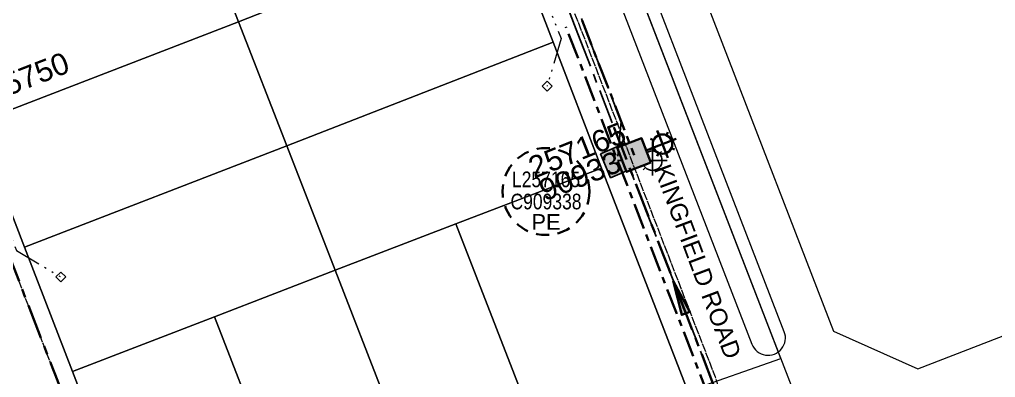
# Model space of a CAD drawing. Header units: metres. Extents: x 0 to 311505, y 0 to 6270811.
# Drawn here: x 310611.2 to 310723.4, y 6270334.6 to 6270375.8 of the extents above; entities that cross this region are included whole.
import ezdxf
from ezdxf import colors
from ezdxf.entities.mleader import LeaderData, LeaderLine
from ezdxf.enums import TextEntityAlignment as Align
from ezdxf.math import Vec2, Vec3

# ---------------------------------------------------------------- set-up
doc = ezdxf.new("R2010")
doc.units = ezdxf.units.M
for name, pattern in [('Cable Exist OH', [1, 1, 0]), ('Cable Exist UG', [7, 4, -1, 1, -1]), ('Dash', [5, 3, -2]), ('PHANTOMX2', [6.6, 3, -0.75, 0.2, -0.75, 0.2, -0.75, 0.2, -0.75])]:
    doc.linetypes.add(name, pattern=pattern)
doc.layers.get('0').update_dxf_attribs({"color": 6})
for name, color, linetype, lineweight in [('_User_HV_Exist', 1, 'Continuous', 35), ('_User_LV_Exist', 5, 'Continuous', 35), ('Cadastre Land Parcels_SP_EXT', 118, 'Continuous', 15), ('Cadastre Road Names_SP_HV_LV_SL_EXT', 211, 'Continuous', 15), ('Cadastre Roads_SP_EXT', 218, 'Continuous', 15), ('Mains_HV_EXT', 13, 'Continuous', 25), ('Mains_LV_SL_EXT', 135, 'Continuous', 25), ('Services_SP_EXT', 42, 'PHANTOMX2', 20)]:
    doc.layers.add(name, color=color, linetype=linetype, lineweight=lineweight)
doc.layers.add('Cadastre Roads_SP_NEW', color=214, linetype='Continuous', lineweight=15, transparency=0.65)
for name, color, linetype in [('Equip_SP_SL_EXT', 7, 'Continuous'), ('Notes', 7, 'Continuous'), ('SupportsUG_SP_LV_EXT', 7, 'Continuous'), ('SupportsUG_SP_LV_SL_EXT', 7, 'Continuous')]:
    doc.layers.add(name, color=color, linetype=linetype)
doc.styles.add('COLUMN_LABEL', font='arial.ttf', dxfattribs={"height": 2})
doc.styles.add('iecARIAL', font='arial.ttf', dxfattribs={"height": 2})
doc.styles.add('POLE_LABEL', font='arial.ttf', dxfattribs={"height": 2})
doc.styles.add('SL_LABEL', font='arial.ttf', dxfattribs={"height": 2})
doc.styles.get("Standard").update_dxf_attribs({"font": 'arial.ttf'})

# ---------------------------------------------------------------- blocks, each defined once
blk = doc.blocks.new('COLUMN_EXT')
blk.add_hatch(color=256).paths.add_polyline_path([(1.5, -1.5), (1.5, 1.5), (-1.5, 1.5), (-1.5, -1.5)])
blk.add_lwpolyline([(1.5, 1.5), (-1.5, 1.5), (-1.5, -1.5), (1.5, -1.5)], close=True)
at = {"flags": 1}
blk.add_attdef('Z', (-1.81, 2.35), '', height=0.2, rotation=180, dxfattribs=at)
at = {"flags": 9}
for tag, p in [('STREETNAME', (-1.81, 1.6)), ('LOCATION', (-1.81, 1.4)), ('SUBURB', (-1.81, 1.8)), ('LEGEND', (-1.81, 1.2)), ('NOTES', (-1.81, 2)), ('COLUMN_TYPE', (-1.81, 0.4)), ('OWNED_BY', (-1.81, 0.6)), ('USAGE', (-1.81, 1)), ('STATE', (-1.81, 0.8))]:
    blk.add_attdef(tag, text='', height=0.2, rotation=180, dxfattribs=at).set_placement(p, align=Align.MIDDLE_LEFT)
for tag, style, p in [('STRUCTURE_PLANT_NUMBER', 'POLE_LABEL', (-1.81, -0.03)), ('STREET_CODE', 'COLUMN_LABEL', (-1.81, 0.2))]:
    blk.add_attdef(tag, text='', height=0.2, rotation=180, dxfattribs=dict(at, style=style)).set_placement(p, align=Align.MIDDLE_LEFT)
at = {"style": 'COLUMN_LABEL', "width": 0.9, "flags": 8}
blk.add_attdef('ASSET_NUM', text='', height=2, rotation=270, dxfattribs=at).set_placement((2, -4), align=Align.MIDDLE_LEFT)
blk = doc.blocks.new('PILLAR_EXT')
blk.add_hatch(color=256).paths.add_polyline_path([(-2.5, 1), (-2.5, -1), (2.5, -1), (2.5, 1)])
for p, q in [((-2.5, 0), (2.5, 0)), ((0, 1), (0, -1))]:
    blk.add_line(p, q)
at = {"ltscale": 10}
blk.add_line((2.5, 0), (-2.5, 0), dxfattribs=at)
blk.add_lwpolyline([(-2.5, -1), (-1.25, -1), (1.25, -1), (2.5, -1), (2.5, 1), (-2.5, 1)], close=True)
at = {"width": 0.9, "flags": 8}
blk.add_attdef('ASSET_NUM', text='', height=2, rotation=90, dxfattribs=at).set_placement((-2, 4), align=Align.MIDDLE_LEFT)
for tag, p, flags in [('OWNED_BY', (0, -0.2), 9), ('STATE', (0, -0.4), 9), ('SUPPORT_TYPE', (0, -0.6), 9), ('USAGE', (0, -0.8), 9), ('LEGEND', (0, -1), 9), ('LOCATION', (0, -1.2), 9), ('STREETNAME', (0, -1.8), 9), ('SUBURB', (0, -2), 1), ('NOTES', (0, -1.4), 9), ('PARENT', (0, -1.6), 9)]:
    blk.add_attdef(tag, p, '', height=0.2, dxfattribs=dict(flags=flags))
blk = doc.blocks.new('SL_LANTERN_EXT')
at = {"flags": 9}
for tag, p in [('LRATECODE', (-7.4, 0)), ('LOUTREACHVOCAB', (-7.2, 0)), ('LOUTREACH', (-7, 0)), ('LANTNUMBER', (-6.6, 0)), ('LNEW', (-6.4, 0)), ('LMASTVOCAB', (-6.2, 0)), ('LMAST', (-6, 0)), ('LLAMPVOCAB', (-5.8, 0)), ('LLAMP', (-5.6, 0)), ('LEXIST', (-5.4, 0)), ('LCHARGE3PERCENT', (-5.2, 0)), ('LCHARGE3', (-5, 0)), ('LCHARGE2PERCENT', (-4.8, 0)), ('LCHARGE2', (-4.6, 0)), ('LCHARGE1PERCENT', (-4.4, 0)), ('LCHARGE1', (-4.2, 0)), ('LCATEGORY', (-4, 0)), ('LBRACKETVOCAB', (-3.8, 0)), ('LBRACKET', (-3.6, 0)), ('LKINGHEIGHT', (-3.4, 0)), ('CREPLACE', (-3.2, 0)), ('CREMOVE', (-3, 0)), ('CNUMBER', (-2.8, 0)), ('CNEW', (-2.6, 0)), ('CEXIST', (-2.4, 0)), ('USAGE', (-2.2, 0)), ('STATE', (-2, 0)), ('OWNED_BY', (-1.8, 0)), ('ORIENTATION', (-1.6, 0)), ('OPERATING_VOLTAGE', (-1.4, 0)), ('NO_PHASES', (-1.2, 0)), ('LANTERN_TYPE', (-1, 0)), ('LANTERN_PURPOSE', (-0.8, 0)), ('CONTROL_TYPE', (-0.6, 0)), ('CONSTRUCTED_VOLTAGE', (-0.4, 0))]:
    blk.add_attdef(tag, text='', height=0.001, rotation=270, dxfattribs=at).set_placement(p, align=Align.MIDDLE_LEFT)
at = {"style": 'SL_LABEL', "flags": 9}
blk.add_attdef('STREET_CODE', text='', height=0.001, rotation=270, dxfattribs=at).set_placement((0, 0), align=Align.MIDDLE_LEFT)
at = {"flags": 1}
blk.add_attdef('Z', (0, 0), '', height=0.001, rotation=270, dxfattribs=at)
at = {"width": 0.9}
blk.add_attdef('LNUMBER', text='', height=1, dxfattribs=at).set_placement((7, -1), align=Align.MIDDLE_LEFT)
at = {"flags": 9}
for tag, p in [('LREMOVE', (0, -7.6)), ('LREPLACE', (0, -7.8)), ('LTYPE', (0, -8)), ('LTYPEVOCAB', (0, -8.2)), ('LEGEND', (0, -8.4)), ('SUBURB', (0, -8.6)), ('STREETNAME', (0, -8.8)), ('LOCATION', (0, -9)), ('NOTES', (0, -9.2)), ('MAINTAINED_BY', (0, -9.86))]:
    blk.add_attdef(tag, text='', height=0.001, dxfattribs=at).set_placement(p, align=Align.MIDDLE_LEFT)
blk.add_attdef('OPERATED_BY', (0, -9.61), '', height=0.001, dxfattribs=at)
at = {"transparency": 33554687}
blk.add_wipeout([(5.69, 0), (5.06, -1.06), (4, -1.69), (2.94, -1.06), (2.31, 0), (2.94, 1.06), (4, 1.69), (5.06, 1.06)], dxfattribs=at)
for p, q in [((4, 1.69), (4, 0)), ((0, 0), (4, 0)), ((2.94, 1.06), (3.2, 0.8)), ((5.06, 1.06), (4.8, 0.8)), ((2.94, -1.06), (3.2, -0.8)), ((4, 0), (5.69, 0)), ((4, 0), (4, -1.69)), ((5.06, -1.06), (4.8, -0.8))]:
    blk.add_line(p, q)
blk.add_circle((4, 0), 1.12)
blk = doc.blocks.new('CCP_EXT')
at = {"flags": 9}
for tag, p in [('STATE', (0, -1.8)), ('LEGEND', (0, -1.4)), ('LIFE_SUPPORT', (0, -1.6)), ('NOTES', (0, -2))]:
    blk.add_attdef(tag, text='', height=0.2, dxfattribs=at).set_placement(p, align=Align.MIDDLE_LEFT)
at = {"transparency": 33554687}
blk.add_wipeout([(0, 0.57), (0.57, 0), (0, -0.57), (-0.57, 0)], dxfattribs=at)
blk.add_lwpolyline([(-0.57, 0), (0, 0.57), (0.57, 0), (0, -0.57), (-0.57, 0)])
at = {"flags": 1}
blk.add_attdef('Z', (0, 0), '', height=0.2, dxfattribs=at)
at = {"flags": 9}
for tag, p in [('CCP_TYPE', (0, 0)), ('CONSTRUCTED_VOLTAGE', (0, -0.2)), ('OPERATING_VOLTAGE', (0, -0.6)), ('ORIENTATION', (0, -0.8)), ('OWNED_BY', (0, -1)), ('NO_PHASES', (0, -0.4)), ('USAGE', (0, -1.2))]:
    blk.add_attdef(tag, text='', height=0.2, dxfattribs=at).set_placement(p, align=Align.MIDDLE_LEFT)
blk = doc.blocks.new('*U285')
at = {"linetype": 'Dash', "ltscale": 0.5}
blk.add_circle((0, 0), 5, dxfattribs=at)
at = {"insert": (0, -2.6), "char_height": 1.8, "attachment_point": 2}
blk.add_mtext('PE', dxfattribs=at)
at = {"width": 0.8}
blk.add_attdef('SNUMBER', text='', height=1.8, dxfattribs=at).set_placement((0, 0.5), align=Align.CENTER)
at = {"flags": 1}
blk.add_attdef('Z', (0, 0), '', height=0.2, dxfattribs=at)
at = {"width": 0.8}
blk.add_attdef('CNUMBER', text='', height=1.8, dxfattribs=at).set_placement((0, -0.25), align=Align.TOP_CENTER)
blk = doc.blocks.new('*U415')
for p, q in [((-3.5, 1.12), (-3.5, 1.69)), ((-4.62, 0), (-5.19, 0)), ((-4.56, 1.06), (-4.3, 0.8)), ((-2.44, 1.06), (-2.7, 0.8)), ((-4.56, -1.06), (-4.3, -0.8)), ((-2.44, -1.06), (-2.7, -0.8)), ((-3.5, -1.69), (-3.5, -1.12))]:
    blk.add_line(p, q)
at = {"linetype": 'Continuous', "flags": 128}
blk.add_lwpolyline([(-3.5, 1.5), (-3.5, -1.5)], dxfattribs=at)
blk.add_circle((-3.5, 0), 1.12)
at = {"transparency": 33554687}
blk.add_wipeout([(-1.5, 1.5), (-1.5, -1.5), (1.5, -1.5), (1.5, 1.5)], dxfattribs=at)
at = {"linetype": 'Continuous'}
h = blk.add_hatch(color=256, dxfattribs=at)
h.dxf.hatch_style = 1
h.paths.add_polyline_path([(-1.5, 1.5), (-1.5, -1.5), (1.5, -1.5), (1.5, 1.5)])
blk.add_line((-5, 0), (-2, 0), dxfattribs=at)
blk.add_line((-1.5, 0), (-2.25, 0))
blk.add_lwpolyline([(-1.5, 1.5), (-1.5, -1.5), (1.5, -1.5), (1.5, 1.5)], close=True)
blk = doc.blocks.new('*U432')
h = blk.add_hatch(color=256)
h.dxf.hatch_style = 1
h.paths.add_polyline_path([(-1.44, 3.73), (-0.47, -0.18), (0.47, 0.18)])
blk.add_line((-0.18, 0.47), (-1.44, 3.73))
at = {"flags": 128}
blk.add_lwpolyline([(-1.44, 3.73), (-0.47, -0.18), (0.47, 0.18)], close=True, dxfattribs=at)
blk.add_circle((0, 0), 0.0001)

msp = doc.modelspace()

# ---------------------------------------------------------------- linework, layer by layer
at = {"layer": 'Cadastre Land Parcels_SP_EXT', "linetype": 'Continuous'}
for points in [[(310703.87, 6270323.38), (310942.8, 6270415.67), (310910.99, 6270498.06), (310671.98, 6270405.97), (310703.87, 6270323.38)], [(310666.94, 6270387.6), (310661.25, 6270402.32), (310630.55, 6270390.46), (310636.34, 6270375.55), (310666.94, 6270387.6)], [(310636.34, 6270375.55), (310630.55, 6270390.46), (310600.42, 6270378.85), (310606.19, 6270363.92), (310636.34, 6270375.55)], [(310672.5, 6270373.2), (310666.94, 6270387.6), (310636.34, 6270375.55), (310641.89, 6270361.26), (310672.5, 6270373.2)], [(310641.89, 6270361.26), (310636.34, 6270375.55), (310606.19, 6270363.92), (310611.71, 6270349.62), (310641.89, 6270361.26)], [(310661.32, 6270352.32), (310678.09, 6270358.71), (310672.5, 6270373.2), (310641.89, 6270361.26), (310647.45, 6270346.96), (310661.32, 6270352.32)], [(310633.57, 6270341.6), (310647.45, 6270346.96), (310641.89, 6270361.26), (310611.71, 6270349.62), (310617.24, 6270335.31), (310633.57, 6270341.6)], [(310685.71, 6270327.89), (310688, 6270333.06), (310678.09, 6270358.71), (310661.32, 6270352.32), (310672.75, 6270322.89), (310685.71, 6270327.89)], [(310672.75, 6270322.89), (310661.32, 6270352.32), (310647.45, 6270346.96), (310658.88, 6270317.53), (310672.75, 6270322.89)], [(310658.88, 6270317.53), (310647.45, 6270346.96), (310633.57, 6270341.6), (310645.01, 6270312.17), (310658.88, 6270317.53)], [(310645.01, 6270312.17), (310633.57, 6270341.6), (310617.24, 6270335.31), (310627.18, 6270309.57), (310632.35, 6270307.28), (310645.01, 6270312.17)]]:
    msp.add_lwpolyline(points, close=True, dxfattribs=at)

# ---------------------------------------------------------------- block references
at = {"layer": '_User_HV_Exist'}
msp.add_blockref('*U432', (310687.77, 6270342.01), dxfattribs=at)
at = {"layer": 'SupportsUG_SP_LV_EXT'}
ref = msp.add_blockref('PILLAR_EXT', (310604.31, 6270363.27), dxfattribs=dict(at, rotation=289.0955451402226))
ref.add_attrib('ASSET_NUM', '135750', dxfattribs={"layer": '0', "height": 2.5, "rotation": 21.2225, "style": 'iecARIAL'}).set_placement((310605.81, 6270366.77), align=Align.MIDDLE_LEFT)
at = {"layer": 'SupportsUG_SP_LV_SL_EXT'}
ref = msp.add_blockref('COLUMN_EXT', (310679.92, 6270359.57), dxfattribs=dict(at, rotation=112.7339064215603))
ref.add_attrib('ASSET_NUM', '909338', dxfattribs={"layer": '0', "height": 2.5, "rotation": 21.587, "style": 'COLUMN_LABEL'}).set_placement((310681.92, 6270360.32), align=Align.MIDDLE_RIGHT)

# ---------------------------------------------------------------- next in the draw order: block references
at = {"layer": 'Equip_SP_SL_EXT'}
ref = msp.add_blockref('SL_LANTERN_EXT', (310679.92, 6270359.57), dxfattribs=at)
ref.add_attrib('ASSET_NUM', '257165', dxfattribs={"layer": '0', "height": 2.5, "rotation": 21.587, "style": 'iecARIAL'}).set_placement((310681.42, 6270361.07), align=Align.BOTTOM_RIGHT)
at = {"layer": 'Services_SP_EXT'}
for p in [(310671.81, 6270368.13), (310615.91, 6270346.19)]:
    msp.add_blockref('CCP_EXT', p, dxfattribs=at)

# ---------------------------------------------------------------- next in the draw order: linework, layer by layer
at = {"layer": '_User_LV_Exist', "linetype": 'Cable Exist UG', "ltscale": 0.75, "flags": 128}
msp.add_lwpolyline([(310698.21, 6270279.07), (310699.83, 6270274.87), (310703.56, 6270276.31), (310695.09, 6270298.23), (310691.36, 6270296.79), (310686.5, 6270309.39), (310693.59, 6270312.13), (310693.64, 6270312.14), (310688.75, 6270324.79), (310687.94, 6270326.89), (310687.73, 6270327.43), (310690.19, 6270332.98), (310673.98, 6270374.96)], dxfattribs=at)
at = {"layer": '_User_LV_Exist', "linetype": 'Cable Exist UG', "flags": 128}
msp.add_lwpolyline([(310659.67, 6270315.65), (310645.27, 6270310.08), (310645.27, 6270310.08), (310632.33, 6270305.08), (310625.64, 6270308.05), (310615.51, 6270334.28), (310614.75, 6270336.24), (310614.75, 6270336.24), (310609.88, 6270348.86), (310604.48, 6270362.83)], dxfattribs=at)
at = {"layer": 'Cadastre Roads_SP_EXT', "linetype": 'Continuous'}
for points in [[(310698.69, 6270336.8), (310671.98, 6270405.97), (310643.38, 6270479.99), (310632.82, 6270475.91), (310629.09, 6270474.46), (310634.25, 6270472.22), (310639, 6270459.92), (310644.5, 6270445.68), (310650.17, 6270431.01), (310655.7, 6270416.69), (310661.25, 6270402.32), (310666.94, 6270387.6), (310672.5, 6270373.2), (310678.09, 6270358.71), (310688, 6270333.06), (310698.69, 6270336.8)], [(310627.18, 6270309.57), (310617.24, 6270335.31), (310611.71, 6270349.62), (310606.19, 6270363.92), (310600.42, 6270378.85), (310594.9, 6270393.15), (310589.37, 6270407.46), (310583.73, 6270422.06), (310578.19, 6270436.41), (310573.43, 6270448.73), (310556.82, 6270442.31), (310561.23, 6270430.89), (310567.06, 6270415.81), (310572.85, 6270400.81), (310578.62, 6270385.89), (310584.27, 6270371.25), (310590.05, 6270356.28), (310595.63, 6270341.85), (310601.21, 6270327.4), (310610.57, 6270303.16), (310627.18, 6270309.57)]]:
    msp.add_lwpolyline(points, close=True, dxfattribs=at)
at = {"layer": 'Mains_HV_EXT', "linetype": 'Cable Exist UG'}
msp.add_lwpolyline([(310664.19, 6270403.07), (310675.35, 6270374.17), (310685.13, 6270348.86), (310690.85, 6270334.06), (310691.19, 6270332.86), (310691.19, 6270332.86), (310687.88, 6270325.35), (310692.85, 6270312.91), (310692.85, 6270312.91), (310683.96, 6270309.44), (310684.72, 6270307.56), (310686.62, 6270302.57), (310686.65, 6270302.49), (310688.21, 6270301.23)], dxfattribs=at)
at = {"layer": 'Mains_LV_SL_EXT', "color": 4, "linetype": 'Cable Exist UG'}
msp.add_lwpolyline([(310668.89, 6270388.14), (310671.43, 6270387.1), (310671.43, 6270387.1), (310676.7, 6270373.46), (310680.33, 6270364.06), (310679.92, 6270359.57)], dxfattribs=at)
at = {"layer": 'Services_SP_EXT'}
for points in [[(310668.89, 6270388.14), (310668.34, 6270386.77), (310668.34, 6270386.77), (310673.42, 6270373.63), (310671.81, 6270368.13)], [(310604.31, 6270363.27), (310605.87, 6270362.02), (310605.87, 6270362.02), (310610.81, 6270349.22), (310615.91, 6270346.19)]]:
    msp.add_lwpolyline(points, dxfattribs=at)

# ---------------------------------------------------------------- next in the draw order: block references
at = {"layer": '_User_LV_Exist', "linetype": 'ByBlock', "lineweight": -2}
msp.add_blockref('*U285', (310671.69, 6270356.02), dxfattribs=at).add_auto_attribs({'SNUMBER': 'L257165', 'CNUMBER': 'C909338'})

# ---------------------------------------------------------------- next in the draw order: block references
at = {"layer": '_User_LV_Exist', "rotation": 201.1368290876961}
msp.add_blockref('*U415', (310681.82, 6270360.21), dxfattribs=at)

# ---------------------------------------------------------------- next in the draw order: linework, layer by layer
at = {"layer": '_User_HV_Exist', "linetype": 'Cable Exist UG', "flags": 128}
msp.add_lwpolyline([(310669.63, 6270280.89), (310661.88, 6270300.95), (310692.34, 6270312.72), (310687.48, 6270325.32), (310687.98, 6270325.51), (310691.27, 6270332.95), (310679.26, 6270364.05)], dxfattribs=at)
at = {"layer": '_User_LV_Exist', "color": 4, "linetype": 'Cable Exist UG', "ltscale": 0.75, "flags": 128}
msp.add_lwpolyline([(310675.85, 6270375.68), (310681.83, 6270360.21)], dxfattribs=at)

# ---------------------------------------------------------------- next in the draw order: texts
at = {"layer": 'Cadastre Road Names_SP_HV_LV_SL_EXT'}
msp.add_text('KINGFIELD ROAD', height=2, rotation=290.5716, dxfattribs=at).set_placement((310684.06, 6270358.66))

# ---------------------------------------------------------------- next in the draw order: leaders
at = {"layer": 'Notes'}
ml = msp.add_multileader_mtext('Standard', dxfattribs=at)
ml.set_content('Constructed under  \\PURS15861', color=256)
ml.set_leader_properties()
ml.build(insert=Vec2(0, 0))
ml.multileader.update_dxf_attribs({"leader_type": 2, "has_text_frame": 1, "text_left_attachment_type": 2, "text_right_attachment_type": 2, "dogleg_length": 0.01})
ctx = ml.context
ctx.base_point, ctx.char_height, ctx.plane_origin, ctx.plane_x_axis, ctx.plane_y_axis = Vec3(310975.19, 6270395.78), 1.8, Vec3(312213.89, 6270750.77), Vec3(0.932874, 0.360203), Vec3(-0.360203, 0.932874)
ctx.left_attachment, ctx.right_attachment, ctx.text_align_type = 2, 2, 1
notes = []
notes.append((ctx, [(0, (0, 0, 0), (0, 0), (1, 0), 1, [])]))
ctx.mtext.insert, ctx.mtext.text_direction, ctx.mtext.rotation, ctx.mtext.width, ctx.mtext.alignment, ctx.mtext.flow_direction = Vec3(310985.78, 6270402.49), Vec3(0.932874, 0.360203), 0.368486, 20.9235, 2, 5
ctx.mtext.has_bg_fill, ctx.mtext.bg_color, ctx.mtext.bg_scale_factor, ctx.mtext.bg_transparency, ctx.mtext.use_window_bg_color = 1, -1073741824, 2, 0, 1
for ctx, leaders in notes:
    for number, flags, end, landing, length, lines in leaders:
        leader = LeaderData()
        leader.index, (leader.has_last_leader_line, leader.has_dogleg_vector, leader.attachment_direction) = number, flags
        leader.last_leader_point, leader.dogleg_vector, leader.dogleg_length = Vec3(end), Vec3(landing), length
        for number, points, colour, breaks in lines:
            line = LeaderLine()
            line.index, line.vertices, line.color, line.breaks = number, Vec3.list(points), colors.encode_raw_color(colour), breaks
            leader.lines.append(line)
        ctx.leaders.append(leader)

# ---------------------------------------------------------------- next in the draw order: leaders
ml = msp.add_multileader_mtext('Standard', dxfattribs=at)
ml.set_content('Constructed under  \\PURS16270', color=256)
ml.set_leader_properties()
ml.build(insert=Vec2(0, 0))
ml.multileader.update_dxf_attribs({"leader_type": 2, "has_text_frame": 1, "text_left_attachment_type": 2, "text_right_attachment_type": 2, "dogleg_length": 0.01})
ctx = ml.context
ctx.base_point, ctx.char_height, ctx.plane_origin, ctx.plane_x_axis, ctx.plane_y_axis = Vec3(310863.5, 6270348.23), 1.8, Vec3(312104.33, 6270705.46), Vec3(0.932874, 0.360203), Vec3(-0.360203, 0.932874)
ctx.left_attachment, ctx.right_attachment, ctx.text_align_type = 2, 2, 1
notes = []
notes.append((ctx, [(0, (0, 0, 0), (0, 0), (1, 0), 1, [])]))
ctx.mtext.insert, ctx.mtext.text_direction, ctx.mtext.rotation, ctx.mtext.width, ctx.mtext.alignment, ctx.mtext.flow_direction = Vec3(310874.09, 6270354.94), Vec3(0.932874, 0.360203), 0.368486, 20.9235, 2, 5
ctx.mtext.has_bg_fill, ctx.mtext.bg_color, ctx.mtext.bg_scale_factor, ctx.mtext.bg_transparency, ctx.mtext.use_window_bg_color = 1, -1073741824, 2, 0, 1
for ctx, leaders in notes:
    for number, flags, end, landing, length, lines in leaders:
        leader = LeaderData()
        leader.index, (leader.has_last_leader_line, leader.has_dogleg_vector, leader.attachment_direction) = number, flags
        leader.last_leader_point, leader.dogleg_vector, leader.dogleg_length = Vec3(end), Vec3(landing), length
        for number, points, colour, breaks in lines:
            line = LeaderLine()
            line.index, line.vertices, line.color, line.breaks = number, Vec3.list(points), colors.encode_raw_color(colour), breaks
            leader.lines.append(line)
        ctx.leaders.append(leader)

# ---------------------------------------------------------------- next in the draw order: linework, layer by layer
at = {"layer": 'Cadastre Roads_SP_NEW', "linetype": 'Cable Exist OH', "flags": 128}
msp.add_lwpolyline([(310572.16, 6270446.49), (310566.28, 6270444.22), (310565.2, 6270447.02, -0.414209), (310569.49, 6270456.72), (310627.33, 6270479.06, -0.414214), (310637.03, 6270474.77), (310691.14, 6270334.69, -0.414214), (310686.84, 6270324.99), (310629.01, 6270302.65, -0.414214), (310619.31, 6270306.94), (310625.19, 6270309.21), (310572.16, 6270446.49)], format="xyb", dxfattribs=at)
at = {"layer": 'Cadastre Roads_SP_NEW', "flags": 128}
for points in [[(310678.14, 6270408.85), (310704.76, 6270339.94), (310714.46, 6270335.64), (310763.89, 6270354.74, 0.414196), (310768.19, 6270364.44), (310759.11, 6270387.95)], [(310679.81, 6270378.72), (310695.36, 6270338.46, 1), (310699.09, 6270339.9), (310673.2, 6270406.94)]]:
    msp.add_lwpolyline(points, format="xyb", dxfattribs=at)

# ---------------------------------------------------------------- next in the draw order: leaders
at = {"layer": 'Notes'}
ml = msp.add_multileader_mtext('Standard', dxfattribs=at)
ml.set_content('Future construction under  \\PURS19531', color=256)
ml.set_leader_properties()
ml.build(insert=Vec2(0, 0))
ml.multileader.update_dxf_attribs({"leader_type": 2, "has_text_frame": 1, "text_left_attachment_type": 2, "text_right_attachment_type": 2, "dogleg_length": 0.01})
ctx = ml.context
ctx.base_point, ctx.char_height, ctx.plane_origin, ctx.plane_x_axis, ctx.plane_y_axis = Vec3(310873.11, 6270327.32), 1.8, Vec3(312113.21, 6270685.4), Vec3(0.932874, 0.360203), Vec3(-0.360203, 0.932874)
ctx.left_attachment, ctx.right_attachment, ctx.text_align_type = 2, 2, 1
notes = []
notes.append((ctx, [(0, (0, 0, 0), (0, 0), (1, 0), 1, [])]))
ctx.mtext.insert, ctx.mtext.text_direction, ctx.mtext.rotation, ctx.mtext.width, ctx.mtext.alignment, ctx.mtext.flow_direction = Vec3(310883.18, 6270335.42), Vec3(0.932874, 0.360203), 0.368486, 20.9235, 2, 5
ctx.mtext.has_bg_fill, ctx.mtext.bg_color, ctx.mtext.bg_scale_factor, ctx.mtext.bg_transparency, ctx.mtext.use_window_bg_color = 1, -1073741824, 2, 0, 1
for ctx, leaders in notes:
    for number, flags, end, landing, length, lines in leaders:
        leader = LeaderData()
        leader.index, (leader.has_last_leader_line, leader.has_dogleg_vector, leader.attachment_direction) = number, flags
        leader.last_leader_point, leader.dogleg_vector, leader.dogleg_length = Vec3(end), Vec3(landing), length
        for number, points, colour, breaks in lines:
            line = LeaderLine()
            line.index, line.vertices, line.color, line.breaks = number, Vec3.list(points), colors.encode_raw_color(colour), breaks
            leader.lines.append(line)
        ctx.leaders.append(leader)

doc.saveas('drawing.dxf')
